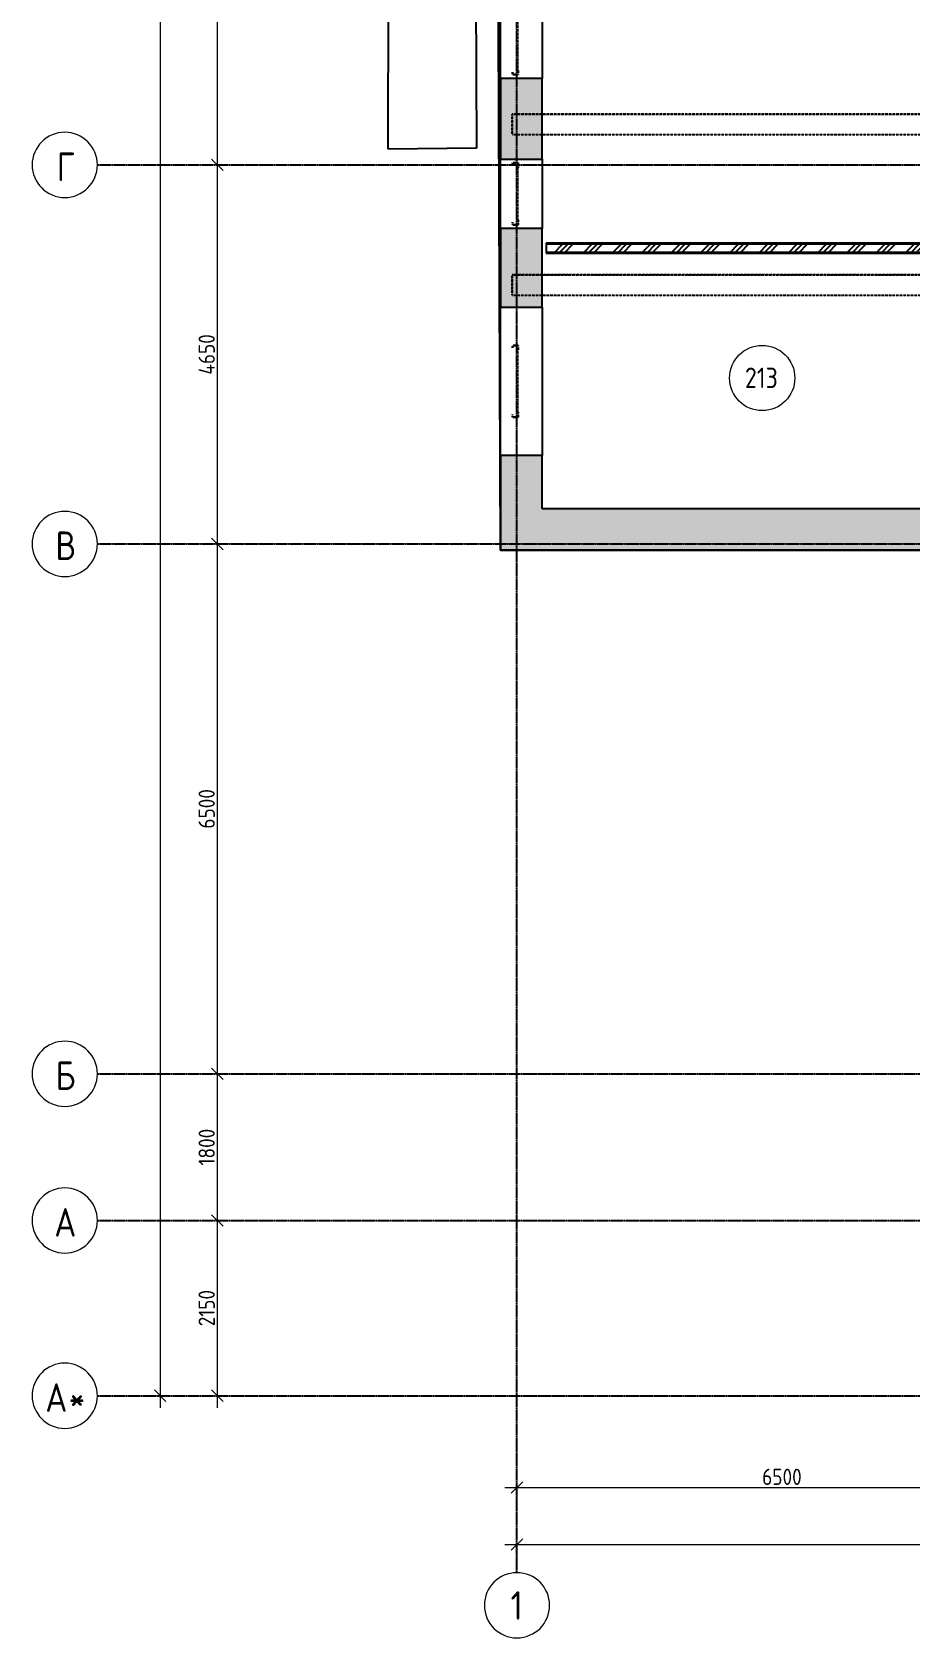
# Model space of a CAD drawing. Header units: millimetres. Extents: x -129048 to 476301, y -5853 to 215316.
# Drawn here: x 96253 to 107018, y -4664 to 15036 of the extents above; entities that cross this region are included whole.
import ezdxf

# ---------------------------------------------------------------- set-up
doc = ezdxf.new("R2010")
doc.units = ezdxf.units.MM
for name, pattern in [('ADSK_Линия сетки', [25, 20, -2.5, 0, -2.5]), ('ADSK_Сверху', [4.5, 3, -1.5]), ('ADSK_Снесено', [4.5, 3, -1.5])]:
    doc.linetypes.add(name, pattern=pattern)
for name, color, linetype, lineweight, true_color in [('_ Окна', 5, 'Continuous', 30, 0x0000ff), ('Стены внутренние', 5, 'Continuous', 18, 0x0000ff), ('Стены наружные', 1, 'ADSK_Снесено', 18, 0xff0000), ('Стены штриховка', 5, 'Continuous', 18, 0x0000ff)]:
    doc.layers.add(name, color=color, linetype=linetype, lineweight=lineweight, true_color=true_color)
for name, color, linetype, lineweight in [('Каркас', 7, 'Continuous', 18), ('Марки помещений', 7, 'Continuous', 20), ('Окна', 251, 'Continuous', 18), ('Оси', 7, 'Continuous', 9), ('Перекрытие', 7, 'Continuous', 18)]:
    doc.layers.add(name, color=color, linetype=linetype, lineweight=lineweight)
doc.styles.add('GOST Common', font='GOST Common_0.ttf', dxfattribs={"width": 0.9, "height": 350})
doc.styles.add('GOST Common_1', font='GOST Common_0.ttf', dxfattribs={"width": 0.9, "height": 200})
doc.dimstyles.new('ADSK_Основной_2_5_мм', dxfattribs={"dimscale": 304.8, "dimtxt": 251.428749, "dimasz": 0.463911, "dimexe": 0.492126, "dimexo": 0.492126, "dimgap": 0.098425, "dimtad": 1, "dimdec": 1, "dimrnd": 0.1, "dimdsep": 46, "dimtxsty": 'GOST Common_1', "dimblk1": 'OBLIQUE', "dimblk2": 'OBLIQUE', "dimsah": 1, "dimcen": 0.09, "dimdle": 0.492126, "dimazin": 2, "dimtfac": 1, "dimtdec": 4, "dimtix": 1, "dimtmove": 0, "dimatfit": 3, "dimfxl": 1, "dimtvp": 1, "dimtfill": 1, "dimtolj": 1, "dimtzin": 0, "dimlwd": 20, "dimlwe": 20, "dimarcsym": 2})

# ---------------------------------------------------------------- blocks, each defined once
blk = doc.blocks.new('Витраж-тент со смещением вовне - 60мм 30 сдвиг-1466942-02 План 2-го этажа маркировочный')
at = {"layer": '_ Окна', "color": 161, "linetype": 'ADSK_Сверху', "true_color": 0xaaaaff}
for p, q in [((-440, 25), (-440, -45)), ((-440, 25), (-410, 25)), ((-440, -45), (-440, 25)), ((440, 25), (410, 25)), ((440, -45), (440, 25)), ((440, -45), (440, 25)), ((-380, -45), (-440, -45)), ((-380, -35), (-380, -45)), ((380, -35), (380, -45)), ((380, -45), (440, -45))]:
    blk.add_line(p, q, dxfattribs=at)
at = {"layer": 'Окна', "color": 161, "linetype": 'ADSK_Сверху', "true_color": 0xaaaaff}
blk.add_line((-380, -45), (380, -45), dxfattribs=at)
blk = doc.blocks.new('Витраж-тент со смещением вовне - 60мм 30 сдвиг-1466941-02 План 2-го этажа маркировочный')
at = {"layer": '_ Окна', "color": 161, "linetype": 'ADSK_Сверху', "true_color": 0xaaaaff}
for p, q in [((-379, 25), (-379, -45)), ((-379, 25), (-349, 25)), ((-379, -45), (-379, 25)), ((379, 25), (349, 25)), ((379, -45), (379, 25)), ((379, -45), (379, 25)), ((-319, -45), (-379, -45)), ((-319, -35), (-319, -45)), ((319, -35), (319, -45)), ((319, -45), (379, -45))]:
    blk.add_line(p, q, dxfattribs=at)
at = {"layer": 'Окна', "color": 161, "linetype": 'ADSK_Сверху', "true_color": 0xaaaaff}
blk.add_line((-319, -45), (319, -45), dxfattribs=at)
blk = doc.blocks.new('Ось сетки - Круг_Ø8 мм-6577-02 План 2-го этажа маркировочный')
at = {"layer": 'Оси', "lineweight": 20}
for start, end in [(360, 180), (180, 360)]:
    blk.add_arc((0, 0), 4, start, end, dxfattribs=at)
blk = doc.blocks.new('ADSK_Марка_Помещение_ОдноЗначение - Номер-247393-02 План 2-го этажа маркировочный')
at = {"layer": 'Марки помещений'}
blk.add_circle((0, 0), 4, dxfattribs=at)
blk = doc.blocks.new('_Oblique')
at = {"color": 0, "linetype": 'ByBlock', "lineweight": -2}
blk.add_line((-0.5, -0.5), (0.5, 0.5), dxfattribs=at)
blk = doc.blocks.new('*D1559')
at = {"color": 0, "lineweight": 20, "transparency": 16777216}
for p, q in [((102049, -2818), (108849, -2818)), ((102199, -2868), (102199, -2968)), ((108699, -2868), (108699, -2968))]:
    blk.add_line(p, q, dxfattribs=at)
at = {"layer": 'Defpoints', "color": 0, "transparency": 16777216}
for p in [(102199, -2718), (108699, -2718), (108699, -2818)]:
    blk.add_point(p, dxfattribs=at)
at = {"color": 0, "lineweight": 20, "transparency": 16777216, "xscale": 141.4, "yscale": 141.4, "zscale": 141.4, "rotation": 180}
blk.add_blockref('_Oblique', (102199, -2818), dxfattribs=at)
at = {"color": 0, "lineweight": 20, "transparency": 16777216, "xscale": 141.4, "yscale": 141.4, "zscale": 141.4}
blk.add_blockref('_Oblique', (108699, -2818), dxfattribs=at)
at = {"color": 0, "lineweight": 25, "transparency": 16777216, "insert": (105449, -2688), "char_height": 200, "width": 756.84, "attachment_point": 5, "style": 'GOST Common_1', "bg_fill": 3, "box_fill_scale": 1.1, "bg_fill_color": 256, "bg_fill_true_color": 13158600, "bg_fill_transparency": 0}
blk.add_mtext('\\A1;6500', dxfattribs=at)
blk = doc.blocks.new('*D1572')
at = {"color": 0, "lineweight": 20, "transparency": 16777216}
for p, q in [((98474, 20707), (98374, 20707)), ((98524, 20857), (98524, 13257)), ((98474, 13407), (98374, 13407))]:
    blk.add_line(p, q, dxfattribs=at)
at = {"layer": 'Defpoints', "color": 0, "transparency": 16777216}
for p in [(98624, 20707), (98524, 13407), (98624, 13407)]:
    blk.add_point(p, dxfattribs=at)
at = {"color": 0, "lineweight": 20, "transparency": 16777216, "xscale": 141.4, "yscale": 141.4, "zscale": 141.4}
for p, rotation in [((98524, 20707), 90), ((98524, 13407), 270)]:
    blk.add_blockref('_Oblique', p, dxfattribs=dict(at, rotation=rotation))
at = {"color": 0, "lineweight": 25, "transparency": 16777216, "insert": (98394, 17057), "char_height": 200, "width": 756.84, "attachment_point": 5, "rotation": 90, "style": 'GOST Common_1', "bg_fill": 3, "box_fill_scale": 1.1, "bg_fill_color": 256, "bg_fill_true_color": 13158600, "bg_fill_transparency": 0}
blk.add_mtext('\\A1;7300', dxfattribs=at)
blk = doc.blocks.new('*D1573')
at = {"color": 0, "lineweight": 20, "transparency": 16777216}
for p, q in [((98474, 13407), (98374, 13407)), ((98524, 13557), (98524, 8607)), ((98474, 8757), (98374, 8757))]:
    blk.add_line(p, q, dxfattribs=at)
at = {"layer": 'Defpoints', "color": 0, "transparency": 16777216}
for p in [(98624, 13407), (98524, 8757), (98624, 8757)]:
    blk.add_point(p, dxfattribs=at)
at = {"color": 0, "lineweight": 20, "transparency": 16777216, "xscale": 141.4, "yscale": 141.4, "zscale": 141.4}
for p, rotation in [((98524, 13407), 90), ((98524, 8757), 270)]:
    blk.add_blockref('_Oblique', p, dxfattribs=dict(at, rotation=rotation))
at = {"color": 0, "lineweight": 25, "transparency": 16777216, "insert": (98394, 11082), "char_height": 200, "width": 782.41, "attachment_point": 5, "rotation": 90, "style": 'GOST Common_1', "bg_fill": 3, "box_fill_scale": 1.1, "bg_fill_color": 256, "bg_fill_true_color": 13158600, "bg_fill_transparency": 0}
blk.add_mtext('\\A1;4650', dxfattribs=at)
blk = doc.blocks.new('*D1574')
at = {"color": 0, "lineweight": 20, "transparency": 16777216}
for p, q in [((98524, 8907), (98524, 2107)), ((98474, 8757), (98374, 8757)), ((98474, 2257), (98374, 2257))]:
    blk.add_line(p, q, dxfattribs=at)
at = {"layer": 'Defpoints', "color": 0, "transparency": 16777216}
for p in [(98624, 8757), (98524, 2257), (98624, 2257)]:
    blk.add_point(p, dxfattribs=at)
at = {"color": 0, "lineweight": 20, "transparency": 16777216, "xscale": 141.4, "yscale": 141.4, "zscale": 141.4}
for p, rotation in [((98524, 8757), 90), ((98524, 2257), 270)]:
    blk.add_blockref('_Oblique', p, dxfattribs=dict(at, rotation=rotation))
at = {"color": 0, "lineweight": 25, "transparency": 16777216, "insert": (98394, 5507), "char_height": 200, "width": 756.84, "attachment_point": 5, "rotation": 90, "style": 'GOST Common_1', "bg_fill": 3, "box_fill_scale": 1.1, "bg_fill_color": 256, "bg_fill_true_color": 13158600, "bg_fill_transparency": 0}
blk.add_mtext('\\A1;6500', dxfattribs=at)
blk = doc.blocks.new('*D1575')
at = {"color": 0, "lineweight": 20, "transparency": 16777216}
for p, q in [((98524, 2407), (98524, 307)), ((98474, 2257), (98374, 2257)), ((98474, 457), (98374, 457))]:
    blk.add_line(p, q, dxfattribs=at)
at = {"layer": 'Defpoints', "color": 0, "transparency": 16777216}
for p in [(98624, 2257), (98524, 457), (98624, 457)]:
    blk.add_point(p, dxfattribs=at)
at = {"color": 0, "lineweight": 20, "transparency": 16777216, "xscale": 141.4, "yscale": 141.4, "zscale": 141.4}
for p, rotation in [((98524, 2257), 90), ((98524, 457), 270)]:
    blk.add_blockref('_Oblique', p, dxfattribs=dict(at, rotation=rotation))
at = {"color": 0, "lineweight": 25, "transparency": 16777216, "insert": (98394, 1357), "char_height": 200, "width": 700.59, "attachment_point": 5, "rotation": 90, "style": 'GOST Common_1', "bg_fill": 3, "box_fill_scale": 1.1, "bg_fill_color": 256, "bg_fill_true_color": 13158600, "bg_fill_transparency": 0}
blk.add_mtext('\\A1;1800', dxfattribs=at)
blk = doc.blocks.new('*D1576')
at = {"color": 0, "lineweight": 20, "transparency": 16777216}
for p, q in [((98524, 607), (98524, -1843)), ((98474, 457), (98374, 457)), ((98474, -1693), (98374, -1693))]:
    blk.add_line(p, q, dxfattribs=at)
at = {"layer": 'Defpoints', "color": 0, "transparency": 16777216}
for p in [(98624, 457), (98524, -1693), (98624, -1693)]:
    blk.add_point(p, dxfattribs=at)
at = {"color": 0, "lineweight": 20, "transparency": 16777216, "xscale": 141.4, "yscale": 141.4, "zscale": 141.4}
for p, rotation in [((98524, 457), 90), ((98524, -1693), 270)]:
    blk.add_blockref('_Oblique', p, dxfattribs=dict(at, rotation=rotation))
at = {"color": 0, "lineweight": 25, "transparency": 16777216, "insert": (98394, -618), "char_height": 200, "width": 700.59, "attachment_point": 5, "rotation": 90, "style": 'GOST Common_1', "bg_fill": 3, "box_fill_scale": 1.1, "bg_fill_color": 256, "bg_fill_true_color": 13158600, "bg_fill_transparency": 0}
blk.add_mtext('\\A1;2150', dxfattribs=at)
blk = doc.blocks.new('*D1577')
at = {"color": 0, "lineweight": 20, "transparency": 16777216}
for p, q in [((97824, 43657), (97824, -1843)), ((97774, 43507), (97674, 43507)), ((97774, -1693), (97674, -1693))]:
    blk.add_line(p, q, dxfattribs=at)
at = {"layer": 'Defpoints', "color": 0, "transparency": 16777216}
for p in [(97924, 43507), (97824, -1693), (97924, -1693)]:
    blk.add_point(p, dxfattribs=at)
at = {"color": 0, "lineweight": 20, "transparency": 16777216, "xscale": 141.4, "yscale": 141.4, "zscale": 141.4}
for p, rotation in [((97824, 43507), 90), ((97824, -1693), 270)]:
    blk.add_blockref('_Oblique', p, dxfattribs=dict(at, rotation=rotation))
at = {"color": 0, "lineweight": 25, "transparency": 16777216, "insert": (97694, 20907), "char_height": 200, "width": 971.62, "attachment_point": 5, "rotation": 90, "style": 'GOST Common_1', "bg_fill": 3, "box_fill_scale": 1.1, "bg_fill_color": 256, "bg_fill_true_color": 13158600, "bg_fill_transparency": 0}
blk.add_mtext('\\A1;45200', dxfattribs=at)
blk = doc.blocks.new('*D1578')
at = {"color": 0, "lineweight": 20, "transparency": 16777216}
for p, q in [((102049, -3518), (164199, -3518)), ((102199, -3568), (102199, -3668)), ((164049, -3568), (164049, -3668))]:
    blk.add_line(p, q, dxfattribs=at)
at = {"layer": 'Defpoints', "color": 0, "transparency": 16777216}
for p in [(102199, -3418), (164049, -3418), (164049, -3518)]:
    blk.add_point(p, dxfattribs=at)
at = {"color": 0, "lineweight": 20, "transparency": 16777216, "xscale": 141.4, "yscale": 141.4, "zscale": 141.4, "rotation": 180}
blk.add_blockref('_Oblique', (102199, -3518), dxfattribs=at)
at = {"color": 0, "lineweight": 20, "transparency": 16777216, "xscale": 141.4, "yscale": 141.4, "zscale": 141.4}
blk.add_blockref('_Oblique', (164049, -3518), dxfattribs=at)
at = {"color": 0, "lineweight": 25, "transparency": 16777216, "insert": (133124, -3388), "char_height": 200, "width": 889.8, "attachment_point": 5, "style": 'GOST Common_1', "bg_fill": 3, "box_fill_scale": 1.1, "bg_fill_color": 256, "bg_fill_true_color": 13158600, "bg_fill_transparency": 0}
blk.add_mtext('\\A1;61850', dxfattribs=at)

msp = doc.modelspace()

# ---------------------------------------------------------------- hatches: boundary and pattern name
at = {"layer": 'Стены внутренние', "lineweight": 25, "true_color": 0x636466}
h = msp.add_hatch(dxfattribs=at)
h.set_pattern_fill('FP_1', color=251, style=0, pattern_type=2)
h.set_pattern_definition([(45, (108139.4, 150), (-179.605, 179.605), []), (45, (108202.9, 150), (0, 359.2102), []), (45, (108075.9, 150), (0, 359.2102), [])])
h.paths.add_polyline_path([(107916.19753, 12334.01608), (107991.63248, 12334.01608), (107991.63248, 12434.01608), (102558.59442, 12434.01608), (102558.59442, 12334.01608), (107598.53238, 12334.01608)])
at = {"layer": 'Стены наружные', "linetype": 'Continuous', "lineweight": 25, "true_color": 0x636466}
h = msp.add_hatch(color=251, dxfattribs=at)
h.paths.add_polyline_path([(102338.14425, 9189.25245), (102508.3575, 9189.25245), (102508.3575, 9842.88193), (101998.3575, 9842.88193), (101998.3575, 9189.25245)])
h.paths.add_polyline_path([(102338.14425, 11662.88193), (102508.3575, 11662.88193), (102508.3575, 12627.52613), (101998.3575, 12627.52613), (101998.3575, 11662.88193)])
h.paths.add_polyline_path([(102508.3575, 13477.52613), (102508.3575, 14468.68555), (101998.3575, 14468.68555), (101998.3575, 13477.52613), (102348.37731, 13477.52613)])
h.paths.add_polyline_path([(101998.3575, 15318.68555), (102508.3575, 15318.68555), (102508.3575, 16326.39158), (101998.3575, 16326.39158), (101998.3575, 16211.631)])
h.paths.add_polyline_path([(101998.3575, 17176.39158), (102508.3575, 17176.39158), (102508.3575, 18170.82654), (101998.3575, 18170.82654)])
h.paths.add_polyline_path([(101998.3575, 19990.82654), (102508.3575, 19990.82654), (102508.3575, 21135.08267), (101998.3575, 21135.08267), (101998.3575, 20939.1199)])
msp.add_hatch(color=251, dxfattribs=at).paths.add_polyline_path([(106963.20208, 8679.25245), (108910.19304, 8679.25245), (108910.19304, 9189.25245), (101998.3575, 9189.25245), (101998.3575, 8679.25245), (104421.88087, 8679.25245)])

# ---------------------------------------------------------------- linework, layer by layer
at = {"linetype": 'ADSK_Линия сетки', "lineweight": 25}
for p, q in [((102199.30993, -3863.55169), (102199.30993, 44571.85247)), ((97053.17482, 13406.78828), (165281.11784, 13406.78828)), ((97053.17482, 8756.78828), (165281.11784, 8756.78828)), ((97053.17482, 2256.78828), (165281.11784, 2256.78828)), ((97053.17482, 456.78828), (165281.11784, 456.78828)), ((97053.17482, -1693.21172), (142481.75547, -1693.21172))]:
    msp.add_line(p, q, dxfattribs=at)
at = {"color": 251, "lineweight": 25, "true_color": 0x636466}
msp.add_lwpolyline([(108429.89827, 8679.25245), (101998.3575, 8679.25245), (101860.64834, 43878.86858), (112082.89859, 43878.86858), (112082.89859, 21068.63165), (111469.49439, 21068.63165), (111521.03284, 13231.21845)], dxfattribs=at)
at = {"layer": 'Каркас', "color": 251, "linetype": 'ADSK_Сверху', "lineweight": 25, "true_color": 0x636466}
for p, q in [((102142.11399, 14028.26334), (102142.11399, 13778.26334)), ((102142.11399, 13778.26334), (102142.11399, 14028.26334)), ((108633.85756, 14028.26334), (102142.11399, 14028.26334)), ((102142.11399, 14028.26334), (108633.85756, 14028.26334)), ((102142.11399, 13778.26334), (108633.85756, 13778.26334)), ((102142.11399, 13778.26334), (108633.85756, 13778.26334)), ((102142.11399, 12059.86915), (102142.11399, 11809.86915)), ((102142.11399, 11809.86915), (102142.11399, 12059.86915)), ((108511.6844, 12059.86915), (102142.11399, 12059.86915)), ((102142.11399, 12059.86915), (108511.6844, 12059.86915)), ((102142.11399, 11809.86915), (108511.6844, 11809.86915)), ((102142.11399, 11809.86915), (108511.6844, 11809.86915))]:
    msp.add_line(p, q, dxfattribs=at)
at = {"layer": 'Перекрытие', "color": 251, "lineweight": 25, "true_color": 0x636466}
for p, q in [((100619.65717, 13600.97679), (100623.17236, 16180.76252)), ((101690.69298, 16180.30034), (101701.64365, 13613.56874)), ((101701.64365, 13613.56874), (100619.65717, 13600.97679))]:
    msp.add_line(p, q, dxfattribs=at)
at = {"layer": 'Стены внутренние', "color": 251, "lineweight": 25, "true_color": 0x636466}
for p, q in [((107997.59694, 12446.01608), (102558.59442, 12446.01608)), ((102558.59442, 12446.01608), (102558.59442, 12322.01608)), ((102558.59442, 12322.01608), (107979.63248, 12322.01608))]:
    msp.add_line(p, q, dxfattribs=at)
at = {"layer": 'Стены наружные', "color": 251, "linetype": 'Continuous', "lineweight": 25, "true_color": 0x636466}
for p, q in [((101998.3575, 14468.68555), (101998.3575, 15318.68555)), ((102508.3575, 15318.68555), (102508.3575, 14468.68555)), ((101998.3575, 14468.68555), (101998.3575, 13477.52613)), ((102508.3575, 14468.68555), (101998.3575, 14468.68555)), ((102508.3575, 13477.52613), (102508.3575, 14468.68555)), ((101998.3575, 13477.52613), (102508.3575, 13477.52613)), ((101998.3575, 12627.52613), (101998.3575, 13477.52613)), ((102508.3575, 13477.52613), (102508.3575, 12627.52613)), ((101998.3575, 12627.52613), (101998.3575, 11662.88193)), ((102508.3575, 12627.52613), (101998.3575, 12627.52613)), ((102508.3575, 11662.88193), (102508.3575, 12627.52613)), ((101998.3575, 11662.88193), (102508.3575, 11662.88193)), ((101998.3575, 9842.88193), (101998.3575, 11662.88193)), ((102508.3575, 11662.88193), (102508.3575, 9842.88193)), ((101998.3575, 9842.88193), (101998.3575, 8679.25245)), ((102508.3575, 9842.88193), (101998.3575, 9842.88193)), ((102508.3575, 9189.25245), (102508.3575, 9842.88193)), ((107324.63248, 9189.25245), (102508.3575, 9189.25245)), ((101998.3575, 8679.25245), (108400.19304, 8679.25245))]:
    msp.add_line(p, q, dxfattribs=at)
at = {"layer": 'Стены штриховка', "color": 251, "lineweight": 25, "true_color": 0x636466}
for p, q in [((108528.91173, 12444.01608), (102558.59442, 12444.01608)), ((108528.86632, 12434.01608), (102558.59442, 12434.01608)), ((107991.63248, 12334.01608), (102558.59442, 12334.01608)), ((107979.63248, 12324.01608), (102558.59442, 12324.01608))]:
    msp.add_line(p, q, dxfattribs=at)

# ---------------------------------------------------------------- block references
at = {"lineweight": 25, "xscale": 99.99999999999993, "yscale": 99.99999999999993, "zscale": 99.99999999999993, "rotation": 269.9999999999994}
for p in [(96653.17482, 13406.78828), (96653.17482, 8756.78828), (96653.17482, 2256.78828), (96653.17482, 456.78828), (96653.17482, -1693.21172)]:
    msp.add_blockref('Ось сетки - Круг_Ø8 мм-6577-02 План 2-го этажа маркировочный', p, dxfattribs=at)
at = {"lineweight": 25, "xscale": 99.99999999999993, "yscale": 99.99999999999993, "zscale": 99.99999999999993}
msp.add_blockref('Ось сетки - Круг_Ø8 мм-6577-02 План 2-го этажа маркировочный', (102199.30993, -4263.55169), dxfattribs=at)
at = {"layer": '_ Окна', "color": 251, "linetype": 'ADSK_Сверху', "lineweight": 25, "true_color": 0x636466, "rotation": 89.99999999999993}
for name, p in [('Витраж-тент со смещением вовне - 60мм 30 сдвиг-1466941-02 План 2-го этажа маркировочный', (102168.3575, 14893.68555)), ('Витраж-тент со смещением вовне - 60мм 30 сдвиг-1466941-02 План 2-го этажа маркировочный', (102168.3575, 13052.52613)), ('Витраж-тент со смещением вовне - 60мм 30 сдвиг-1466942-02 План 2-го этажа маркировочный', (102168.3575, 10752.88193))]:
    msp.add_blockref(name, p, dxfattribs=at)
at = {"layer": 'Марки помещений', "color": 251, "lineweight": 25, "true_color": 0x636466, "xscale": 99.99999999999993, "yscale": 99.99999999999993, "zscale": 99.99999999999993}
msp.add_blockref('ADSK_Марка_Помещение_ОдноЗначение - Номер-247393-02 План 2-го этажа маркировочный', (105206.81, 10792.47775), dxfattribs=at)

# ---------------------------------------------------------------- texts
at = {"lineweight": 25, "char_height": 350, "attachment_point": 1, "style": 'GOST Common'}
for s, insert, width in [('\\fGOST Common|b0|i0|c204|p34|;\\W.9;Г', (96554.70193, 13559.3752), 274.177125), ('\\fGOST Common|b0|i0|c204|p34|;\\W.9;В', (96539.85193, 8909.3752), 310.2530625), ('\\fGOST Common|b0|i0|c204|p34|;\\W.9;Б', (96539.85193, 2409.3752), 310.2530625), ('\\fGOST Common|b0|i0|c204|p34|;\\W.9;А', (96525.00193, 609.3752), 346.329), ('\\fGOST Common|b0|i0|c204|p34|;\\W.9;А', (96414.75193, -1540.6248), 346.329), ('\\fGOST Common|b0|i0|c204|p34|;\\W.9;*', (96700.50193, -1540.6248), 266.9619375), ('\\fGOST Common|b0|i0|c204|p34|;\\W.9;1', (102121.07926, -4091.01834), 187.594875)]:
    msp.add_mtext(s, dxfattribs=dict(at, insert=insert, width=width))
at = {"layer": 'Марки помещений', "color": 251, "lineweight": 25, "true_color": 0x636466, "insert": (104994.40274, 10920.20282), "char_height": 250, "width": 526.7086875, "attachment_point": 1, "style": 'GOST Common_1'}
msp.add_mtext('213', dxfattribs=at)

# ---------------------------------------------------------------- next in the draw order: dimensions: what is measured, and where the dimension line sits
at = {"lineweight": 25}
for base, p1, p2, override, picture, middle in [((97824.19015, -1693.21172), (97924.17505, 43506.78828), (97924.17505, -1693.21172), {"dimpost": '<>', "dimfxl": 45200}, '*D1577', (97694.19015, 20906.78828)), ((98524.19015, 13406.78828), (98624.17505, 20706.78828), (98624.17505, 13406.78828), {"dimpost": '<>', "dimfxl": 7300}, '*D1572', (98394.19015, 17056.78828))]:
    dim = msp.add_linear_dim(base=base, p1=p1, p2=p2, angle=90, dimstyle='ADSK_Основной_2_5_мм', override=override, dxfattribs=at)
    dim.commit()
    dim.dimension.update_dxf_attribs({"geometry": picture, "text_midpoint": middle})
for base, p1, p2, override, picture, middle in [((108699.30993, -2817.9078), (102199.30993, -2717.9229), (108699.30993, -2717.9229), {"dimpost": '<>', "dimfxl": 6500}, '*D1559', (105449.30993, -2687.9078)), ((164049.30993, -3517.9078), (102199.30993, -3417.9229), (164049.30993, -3417.9229), {"dimpost": '<>', "dimfxl": 61850}, '*D1578', (133124.30993, -3387.9078))]:
    dim = msp.add_linear_dim(base=base, p1=p1, p2=p2, dimstyle='ADSK_Основной_2_5_мм', override=override, dxfattribs=at)
    dim.commit()
    dim.dimension.update_dxf_attribs({"geometry": picture, "text_midpoint": middle})

# ---------------------------------------------------------------- next in the draw order: dimensions: what is measured, and where the dimension line sits
dim = msp.add_linear_dim(base=(98524.19015, 8756.78828), p1=(98624.17505, 13406.78828), p2=(98624.17505, 8756.78828), angle=90, dimstyle='ADSK_Основной_2_5_мм', override={"dimpost": '<>', "dimfxl": 4650}, dxfattribs=at)
dim.commit()
dim.dimension.update_dxf_attribs({"geometry": '*D1573', "text_midpoint": (98394.19015, 11081.78828)})

# ---------------------------------------------------------------- next in the draw order: dimensions: what is measured, and where the dimension line sits
dim = msp.add_linear_dim(base=(98524.19015, 2256.78828), p1=(98624.17505, 8756.78828), p2=(98624.17505, 2256.78828), angle=90, dimstyle='ADSK_Основной_2_5_мм', override={"dimpost": '<>', "dimfxl": 6500}, dxfattribs=at)
dim.commit()
dim.dimension.update_dxf_attribs({"geometry": '*D1574', "text_midpoint": (98394.19015, 5506.78828)})

# ---------------------------------------------------------------- next in the draw order: dimensions: what is measured, and where the dimension line sits
dim = msp.add_linear_dim(base=(98524.19015, 456.78828), p1=(98624.17505, 2256.78828), p2=(98624.17505, 456.78828), angle=90, dimstyle='ADSK_Основной_2_5_мм', override={"dimpost": '<>', "dimfxl": 1800}, dxfattribs=at)
dim.commit()
dim.dimension.update_dxf_attribs({"geometry": '*D1575', "text_midpoint": (98394.19015, 1356.78828)})

# ---------------------------------------------------------------- next in the draw order: dimensions: what is measured, and where the dimension line sits
dim = msp.add_linear_dim(base=(98524.19015, -1693.21172), p1=(98624.17505, 456.78828), p2=(98624.17505, -1693.21172), angle=90, dimstyle='ADSK_Основной_2_5_мм', override={"dimpost": '<>', "dimfxl": 2150}, dxfattribs=at)
dim.commit()
dim.dimension.update_dxf_attribs({"geometry": '*D1576', "text_midpoint": (98394.19015, -618.21172)})

doc.saveas('drawing.dxf')
